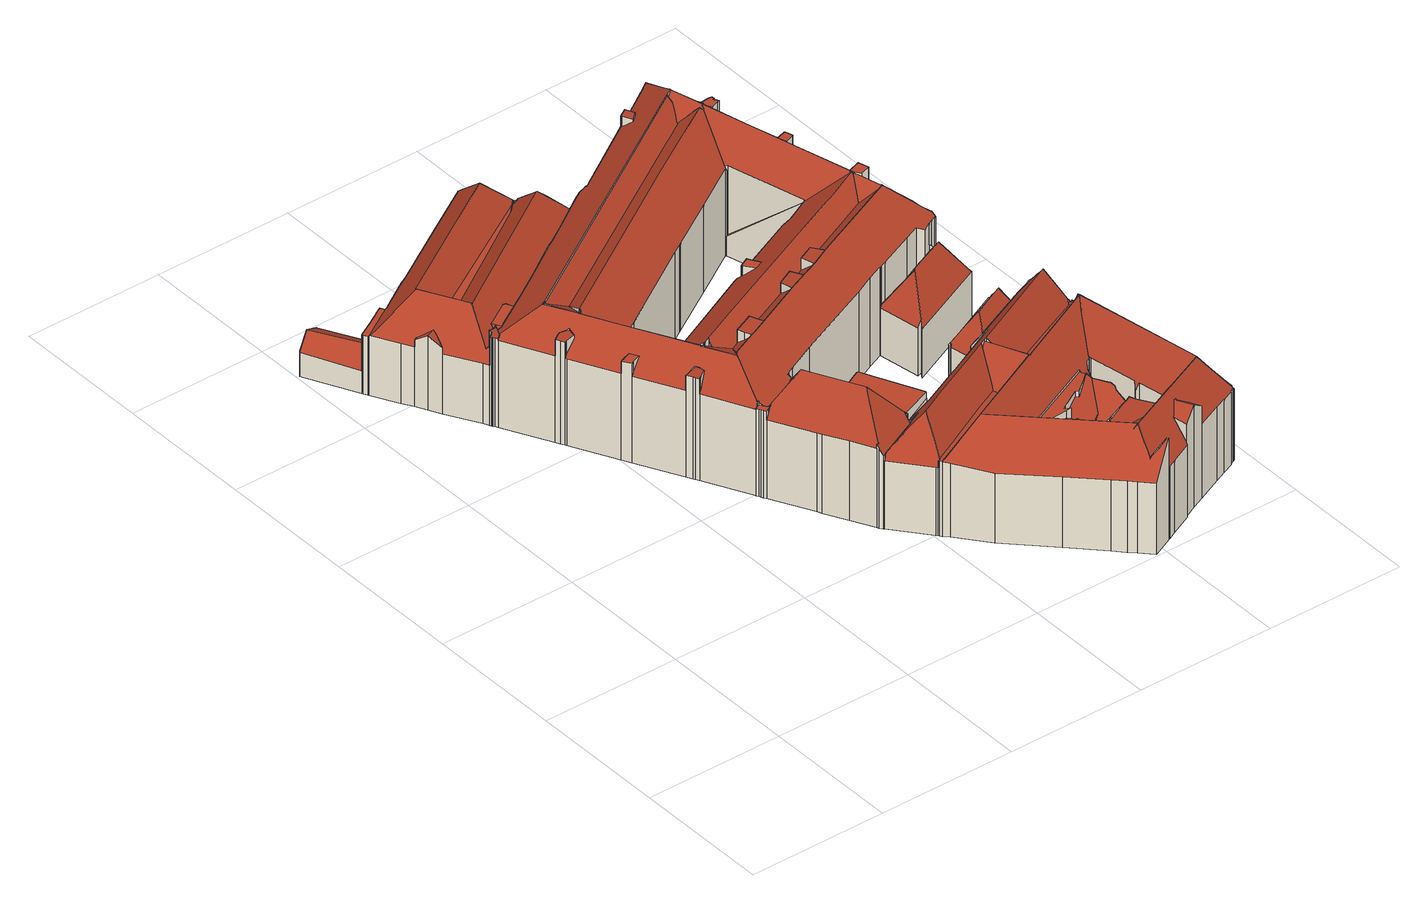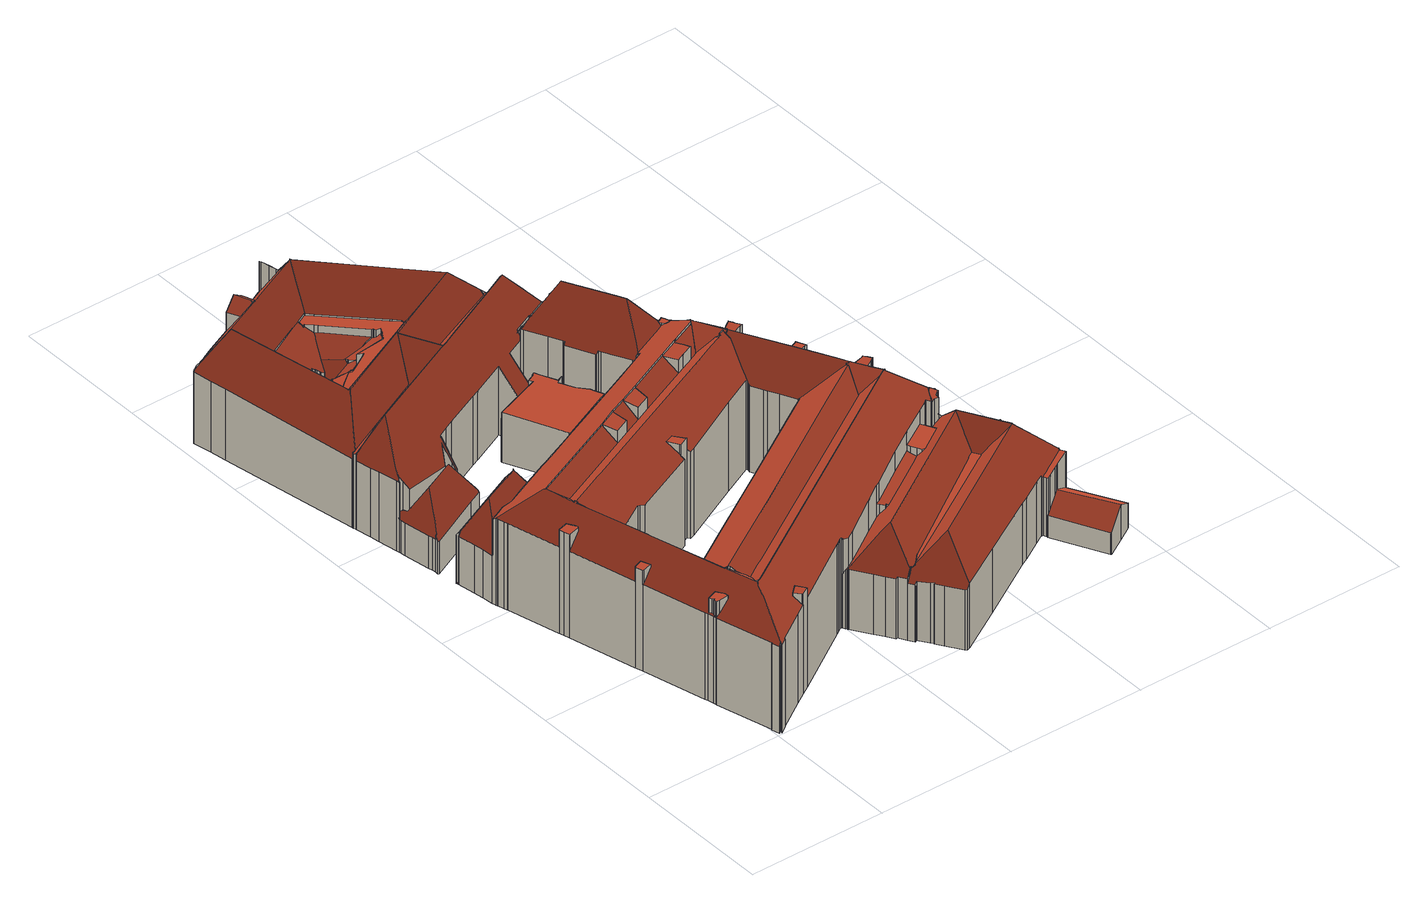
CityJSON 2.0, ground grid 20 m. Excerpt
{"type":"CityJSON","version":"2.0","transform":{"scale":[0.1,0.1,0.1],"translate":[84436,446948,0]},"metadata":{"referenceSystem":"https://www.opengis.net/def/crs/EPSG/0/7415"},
"CityObjects":{
"building1":{"type":"Building","attributes":{"dak_type":"slanted","data_area":3186.92,"data_coverage":0.902,"geconstateerd":false,"gid":15713030,"h_dak_50p":14.41,"h_dak_70p":15.69,"h_dak_max":18.46,"h_dak_min":0.591,"h_maaiveld":0.206,"kas_warenhuis":false,"lod11_replace":false,"ondergronds_type":"above ground","oorspronkelijkbouwjaar":1660,"pw_actueel":"yes","pw_bron":"ahn3","reconstructie_methode":"tudelft3d-geoflow","reconstruction_skipped":false,"rmse_lod12":3.21,"rmse_lod13":2.54,"rmse_lod22":0.162,"rn":1,"status":"Verbouwing pand","t_run":10635.04,"val3dity_codes_lod12":"[]","val3dity_codes_lod13":"[]","val3dity_codes_lod22":"[302]"},"children":["building1-1"]},
"building1-1":{"type":"BuildingPart","parents":["building1"],"geometry":[{"type":"MultiSurface","lod":"2.2","boundaries":[[[0,1,2,3,4,5,6,7,8,9,10,11,12,13,14,15,16,17,18,19,20,19,21,22,23,24,25,26,27,28,29,30,31,32,33,34,35,36,37,38,39,40,41,42,43,44,45,46,47,48,49,50,51,52,53,54,55,56,57,58,59,60,61,62,63,64,65,66,67,68,69,70,71,72,73,74,75,76,77,78,79,80,81,82,83,84,85,86,87,88,89,90,91,92,93,94,95,96,97,98,99,100,101,102,103,104,105,106,107,108,109,110,111,112,113,114,115,116,117,118,119,120,121,122,123,124,125,126,127,128,129,130,131,132,133,134,135,136,137,138,139,140,141,142,143,144,145,146,147,148,149,150,151,152,153,154,155,156,157,158,159,160,161,162,163,164,165,166,167,168,169,170,171,172,173,174,175,176,177,178,179,180,181,182,183,184,185,186,187,188,189,190,191,192,193,194,195,196,197,198,199,200,201,202,203,204,205,206,207,208,209,210,211,212],[213,214,215,216,217,218,219,220,221,222,223,224,225,226,227,228,229,214],[230,231,232,233,234,235,236,237,238,239,240,241,242,243,244,245,246,247,248,249,250],[251,252,253,254,255,256,257,258,259,260,261,262,263,264,265,266,267,268,269,270,271,272,273,274,275,276,277]],[[278,62,61,279]],[[280,70,69,281]],[[282,65,64,283]],[[284,71,70]],[[285,44,43,286]],[[287,45,44,285]],[[288,289,290,291]],[[292,47,46,293]],[[293,46,45,287]],[[294,295,296]],[[297,31,30,298]],[[299,300,191,190,301]],[[302,158,157,303]],[[304,121,120,305]],[[306,307,308,309]],[[310,311,312,313]],[[314,221,220,315]],[[316,99,98,317]],[[318,95,94,319]],[[320,321,322,323]],[[324,325,326,327]],[[328,329,330,331]],[[332,333,334]],[[335,261,260,336]],[[337,262,261,335]],[[338,339,340,341]],[[298,30,29,342]],[[343,344,345]],[[346,347,345,348]],[[349,171,350]],[[351,216,215,352]],[[353,219,218,354]],[[354,218,217,355]],[[355,217,216,351]],[[356,353,357,358]],[[359,360,361]],[[362,363,361]],[[364,107,106,365]],[[366,367,368,369]],[[370,144,143,339,338]],[[371,372,373,374]],[[375,376,377,378]],[[379,380,381,382]],[[383,73,72,384]],[[384,72,71,385]],[[286,43,42,386]],[[387,388,389,390]],[[385,71,284,391]],[[392,148,147,393]],[[394,203,202,395]],[[396,397,85,84,398]],[[399,400,233,232,401]],[[402,403,404,405]],[[350,171,170,406]],[[407,19,18,408]],[[409,179,178,410]],[[411,87,86,412]],[[413,166,165,414]],[[415,169,168,416]],[[417,418,419,420]],[[420,419,421,422]],[[423,424,425,426]],[[424,427,428]],[[429,430,431,432]],[[432,431,167,166,413]],[[422,421,433,434]],[[435,436,437,438]],[[439,213,214,440]],[[441,269,268,373]],[[442,443,444,445]],[[446,447,448]],[[449,118,117,450]],[[451,452,453]],[[454,102,101,455]],[[456,457,458,459]],[[460,461,457,456,462]],[[463,127,126,464]],[[465,466,467]],[[466,465,122,121,304]],[[464,126,125,468]],[[469,470,471]],[[472,473,471]],[[339,143,142,474]],[[474,142,141,475]],[[476,477,478,479]],[[480,481,482,483]],[[484,250,249,485]],[[459,458,486]],[[487,488,481,480]],[[489,11,10,490]],[[491,492,493]],[[341,340,494]],[[475,141,140,495]],[[496,206,205,497]],[[430,429,498]],[[499,74,500]],[[501,130,129,502]],[[503,504,347,346]],[[505,5,4,506]],[[507,508,509]],[[510,440,214,229,511]],[[512,513,514,515]],[[497,205,204,516]],[[516,204,203,394]],[[517,77,76,518]],[[519,520,521]],[[522,523,524]],[[525,251,277,526]],[[527,528,529,530]],[[531,194,193,532]],[[533,534,300,299]],[[479,478,535,536]],[[336,260,259,537]],[[538,36,35,539]],[[369,368,540,541,542]],[[542,541,543,544]],[[545,546,547,548]],[[549,550,551,552]],[[553,554,546,545]],[[555,556,557,558]],[[559,560,561]],[[562,563,564,565]],[[566,247,246,567]],[[568,237,236,569]],[[447,446,570]],[[571,572,573,574]],[[398,84,83,575]],[[393,147,146,576]],[[577,578,207,206,496]],[[579,580,581,582]],[[506,4,3,583]],[[584,209,208,585]],[[586,210,209,584]],[[587,173,172,588]],[[589,463,380,379]],[[590,128,127,463,589]],[[591,592,593,594]],[[595,596,597,598]],[[599,600,596,595]],[[532,193,192,470,469]],[[598,597,473,472]],[[601,174,173,587]],[[406,170,169,415,602]],[[415,603,602]],[[604,605,367,366]],[[594,593,197,196,606]],[[426,425,388,387]],[[607,79,78,608]],[[609,610,611]],[[612,613,611]],[[614,615,616]],[[511,229,228,617]],[[618,619,620]],[[621,91,90,622]],[[327,326,623,624]],[[625,626,627,628]],[[629,630,631]],[[632,633,634,635]],[[636,82,81,637]],[[638,639,640,641]],[[642,643,644,645]],[[646,647,648,649]],[[650,651,652,653]],[[654,655,656,657]],[[657,656,658,659]],[[660,661,662]],[[643,642,663]],[[664,254,253,665]],[[666,667,668,669]],[[669,668,662]],[[641,640,670,671]],[[672,673,674,675]],[[452,451,676,677]],[[677,676,613,612]],[[678,679,680,681]],[[682,97,96,683]],[[317,98,97,682]],[[683,96,95,318]],[[365,106,105,684]],[[684,105,104,685]],[[686,92,91,621]],[[315,220,219,353,356]],[[401,232,231,687]],[[688,6,5,505]],[[689,270,269,441]],[[690,7,6,688]],[[691,186,185,692]],[[693,48,47,292]],[[694,80,79,607]],[[695,696,697,698]],[[699,700,701]],[[702,703,704,705]],[[530,529,706,707]],[[708,100,99,316]],[[541,540,554,553]],[[709,710,513,512]],[[386,42,41,711]],[[711,41,40,712]],[[305,120,119,713]],[[714,63,62,278]],[[715,716,717,718]],[[718,717,67,66,719]],[[720,721,716,715]],[[283,64,63,714]],[[681,680,722]],[[526,277,276,723]],[[724,725,321,320]],[[726,28,27,727]],[[342,29,28,726]],[[728,37,36,538]],[[729,34,33,730]],[[731,154,153,732]],[[733,243,242,734]],[[735,736,737]],[[738,739,740,741]],[[742,160,159,743]],[[744,745,746]],[[743,159,158,302]],[[747,161,160,742]],[[748,749,651,650]],[[750,751,700,699]],[[653,652,752,753]],[[754,755,756,757]],[[647,646,758,759]],[[758,646,755,754]],[[760,678,761]],[[582,581,578,577]],[[762,763,570]],[[719,66,65,282,764]],[[764,282,765]],[[575,83,82,636]],[[753,752,766,767]],[[732,153,152,768]],[[769,145,144,370]],[[576,146,145,769]],[[770,163,162,771]],[[416,168,167,431]],[[772,773,774]],[[773,772,414]],[[775,776,777,778]],[[779,780,781,710,709]],[[782,184,183,783]],[[784,785,786,787]],[[783,183,182,785,784]],[[788,789,790,791]],[[792,793,794,795]],[[796,245,244,797]],[[665,253,252,798]],[[799,800,801]],[[347,802,803]],[[804,59,58,805]],[[806,807,805,808]],[[696,695,809]],[[810,811,812,813]],[[814,222,221,314]],[[815,816,263,262,337,817]],[[817,337,818,819]],[[820,265,264,821]],[[569,236,235,822]],[[502,129,128,590]],[[495,140,139,823]],[[824,588,172,171,349]],[[825,588,824]],[[826,827,440,510]],[[363,362,827,826]],[[828,829,830,831]],[[831,830,329,328]],[[410,178,177,832]],[[833,834,835]],[[836,837,835]],[[834,833,838,839]],[[839,838,840,841,842]],[[842,841,843]],[[427,424,423,844]],[[845,846,751,750]],[[847,848,461,460]],[[849,850,851]],[[412,86,85,397]],[[637,81,80,694]],[[852,853,854,855]],[[855,854,856]],[[857,858,856]],[[850,849,397,396]],[[859,860,721,720]],[[860,861,862]],[[863,135,134,864]],[[864,134,133,865]],[[866,867,868,869]],[[870,49,48,693]],[[871,68,67,717]],[[279,61,60,872]],[[873,874,311,310]],[[875,876,725,724]],[[877,239,238,878]],[[518,76,75,879,306]],[[879,307,306]],[[880,371,881]],[[882,883,884,885]],[[795,794,886]],[[887,180,179,409]],[[837,836,181,180,887]],[[832,177,176,853,852]],[[520,519,201,200,888]],[[889,890,333,332]],[[891,892,745,744]],[[768,893,894]],[[895,896,494]],[[897,88,87,411]],[[898,93,92,686,899]],[[899,686,325,324]],[[900,901,902]],[[645,644,187,186,691,903]],[[565,564,484]],[[687,231,230,904]],[[905,52,51,906]],[[903,691,901,900]],[[907,692,185,184,782]],[[908,909,692,907]],[[910,8,7,690]],[[911,912,913,914]],[[915,916,917,918]],[[919,920,921,922,923]],[[885,884,921,920]],[[374,373,268,267,924]],[[925,108,107,364]],[[313,312,926,927]],[[602,603,928,929]],[[635,634,930]],[[929,928,930]],[[931,932,933]],[[803,802,344,343]],[[319,94,93,898]],[[934,56,55,935]],[[936,937,935,938]],[[939,57,56,934,940]],[[808,805,58,57,939]],[[941,266,265,820]],[[938,935,55,54,942,943]],[[821,264,263,816]],[[944,945,523,522]],[[767,766,946,947]],[[948,257,256,949]],[[950,951,952,953]],[[954,164,163,770]],[[628,627,955,956]],[[492,491,443,442]],[[434,433,848,847]],[[957,958,959,960]],[[878,238,237,568]],[[918,917,961]],[[953,952,962]],[[963,964,965,966]],[[965,964,639,638]],[[671,670,967,968]],[[735,969,970]],[[971,972,973]],[[970,969,974,975]],[[734,242,241,976]],[[737,736,977,978]],[[865,133,132,979,980]],[[979,132,131,981]],[[980,979,982]],[[983,984,985]],[[986,987,988,989]],[[981,131,130,501]],[[990,991,992,993]],[[622,90,89,994]],[[348,345,801,995]],[[583,3,2,996,997]],[[997,996,998,999]],[[1000,1001,1002,1003]],[[483,482,1004,1005]],[[1006,1007,1008,1009]],[[1010,1011,1012,1006]],[[1012,1007,1006]],[[1009,1008,1013,1014,1015]],[[1016,1017,563,562]],[[1018,1019,1020]],[[673,672,1020]],[[1019,1018,1021]],[[331,330,1021]],[[829,189,188,1022]],[[1023,1024,861,860,859]],[[515,514,1024,1023]],[[455,101,100,708]],[[800,799,1025,1026]],[[1027,272,271,1028]],[[771,162,161,747]],[[1029,273,272,1027]],[[1030,1031,1032]],[[1032,1031,1033,1034]],[[1034,1033,982]],[[846,845,1035]],[[978,977,137,136,1036]],[[1036,136,135,863]],[[1037,138,137,977]],[[823,139,138,1037]],[[1038,1039,739,738]],[[1040,235,234,1041]],[[235,1040,822]],[[1042,1043,883,882]],[[741,740,436,435]],[[1044,1045,1046,1047]],[[1041,234,233,400]],[[822,1040,1048]],[[819,818,1049]],[[450,117,116,1050]],[[1050,116,115,1051]],[[713,119,118,449]],[[1052,124,123,1053]],[[798,252,251,525]],[[1054,255,254,664]],[[949,256,255,1054]],[[1055,258,257,948]],[[1056,1057,633,632]],[[360,359,1057,1056]],[[1058,1059,1060,1061]],[[1062,1063,488,487]],[[1064,12,11,489]],[[1065,15,14,1066]],[[407,19,20,1067]],[[1068,1069,1070,1071]],[[1072,21,19,407]],[[867,866,1073]],[[968,967,1074,1075,1076]],[[1074,967,1077]],[[352,215,214,440]],[[1078,1079,1080]],[[1081,110,109,1082]],[[1083,112,111,1084]],[[989,988,1085,1086,1087]],[[1088,1089,987,986]],[[382,381,1089,1088]],[[470,192,191,300]],[[1090,195,194,531]],[[1091,1092,1093,1094,1095]],[[1096,1097,1098]],[[1022,188,187,644]],[[606,196,195,1090]],[[1099,1100,592,591]],[[1101,1102,1100,1099]],[[490,10,9,1103]],[[975,974,1104,1105]],[[1106,1107,972,971]],[[1105,1104,1108,1109]],[[1109,1108,1107,1106]],[[408,18,17,1110]],[[1071,1070,1111,1112]],[[1113,1114,1115]],[[1116,151,150,1117,1118]],[[781,780,1119]],[[1120,1121,630,629]],[[309,308,780,779]],[[1122,1123,508,507]],[[500,74,73,383]],[[1124,1125,1126]],[[1126,1125,1127]],[[1125,1124,1119]],[[390,389,1128,1129]],[[438,437,1123,1122]],[[1084,111,110,1081]],[[1051,115,114,1130]],[[1130,114,113,1131]],[[927,926,1131,1132]],[[468,125,124,1052]],[[964,963,1133]],[[705,704,1134,1135]],[[1135,1134,1136,1137]],[[1138,1139,1140,1141]],[[1142,1143,1139,1138]],[[1144,1145,560,559]],[[1137,1136,1146]],[[659,658,1146]],[[537,259,258,1055]],[[1147,1148,1149]],[[1150,1151,1149]],[[1148,1147,1152,1153]],[[552,551,1145,1144]],[[1153,1152,550,549]],[[1154,749,748]],[[723,276,275,1155]],[[1156,1,0,1157]],[[1141,1140,295,294]],[[1151,1150,1143,1142]],[[1076,1075,1158]],[[1159,1160,1161,1162,1163]],[[1164,1165,1160,1159]],[[1047,1046,1166,1167]],[[1168,1169,909,908]],[[1170,1171,1169,1168]],[[797,244,243,733]],[[485,249,248,1172]],[[1082,109,108,925]],[[869,868,776,775]],[[698,697,1173,1174,1175]],[[703,702,1176]],[[548,547,1177]],[[712,40,39,1178]],[[1157,0,212,1179]],[[1028,271,270,689,1180]],[[1180,689,376,375]],[[303,157,156,1181,1182]],[[1183,1184,1185,1186]],[[1181,156,155,1187]],[[1182,1181,1188,1189]],[[1190,1178,39,38,1191,1192]],[[323,322,1178,1190]],[[585,208,207,578]],[[996,2,1,1156]],[[1179,212,211,1193]],[[1193,211,210,586]],[[1103,9,8,910]],[[853,176,175,1194]],[[1195,1196,1197,1198]],[[1199,1200,1201,958,957]],[[462,456,1200,1199]],[[1202,227,226,1203]],[[617,228,227,1202]],[[1204,1205,224,223,1206]],[[1207,1208,1205,1204]],[[1206,223,222,814]],[[624,623,1208,1207]],[[1066,14,13,1209]],[[1209,13,12,1064]],[[1194,175,174,601]],[[1112,1111,610,609]],[[1210,22,21,1072,1211]],[[787,786,789,788]],[[1212,1213,1214]],[[791,790,1214]],[[1215,1216,580,579]],[[999,998,1217,1218]],[[1218,1217,1216,1215]],[[888,200,199,945,944]],[[1155,275,274,1219]],[[1211,1072,1069,1068]],[[727,27,26,1220]],[[1221,32,31,297]],[[730,33,32,1221,1222]],[[539,35,34,729]],[[993,992,615,614]],[[924,267,266,941]],[[1222,1221,1223,1224]],[[1224,1223,605,604]],[[544,543,1225,1226]],[[1191,38,37,728]],[[1227,1228,1229,1230]],[[1231,198,197,593]],[[1232,1233,1092,1091]],[[1095,1094,1234,1235]],[[893,768,152,151,1116]],[[1236,1085,988]],[[904,230,250,484]],[[1237,103,102,454]],[[1238,685,104,103,1237]],[[945,199,198,1231]],[[1094,1093,1239,1240]],[[1240,1239,1241]],[[976,241,240,983]],[[984,983,240,239,877]],[[528,1242,556,555]],[[414,165,164,954]],[[1189,1188,1184,1183]],[[1243,1244,1245,1246]],[[675,674,534,533]],[[1247,1248,1249]],[[600,599,1250]],[[536,535,1251,1252]],[[1249,1248,1252,1253]],[[1253,1252,1251,1233,1232]],[[1254,1255,418,417]],[[1256,1257,1255,1254]],[[1258,1259,1260,1257,1256]],[[1261,1262,1259,1258]],[[932,931,1260,1259]],[[1246,1245,1262,1261]],[[1263,1264,1244,1243]],[[1121,1120,1265]],[[923,922,916,915]],[[1162,1161,1266,1267]],[[1268,1269,1165,1164]],[[1167,1166,1269,1268]],[[1045,1044,1270]],[[1235,1234,1102,1101]],[[619,618,1271]],[[400,399,1271]],[[1272,225,224,1205]],[[1273,1274,1170]],[[1274,1273,1213,1212]],[[995,801,1275,1276]],[[567,246,245,796,1277]],[[1114,1113,1278]],[[1087,1086,1279,1280]],[[1118,1117,1281]],[[1282,1283,874,873]],[[1280,1279,1283,1282]],[[1284,1285,572,571]],[[1276,1275,912,911]],[[574,573,1275]],[[445,444,486]],[[1201,1200,1286]],[[1059,1058,1286]],[[960,959,1287,1288]],[[1289,25,24,1290]],[[1290,24,23,1291]],[[1292,1293,1294,1295]],[[1296,1297,1298,1299]],[[1299,1298,1293,1292]],[[1300,1301,1297,1296]],[[858,857,1302]],[[1303,1304,1302]],[[1304,1303,1305]],[[841,840,1305]],[[1198,1197,1306,1307]],[[1307,1306,289,288]],[[291,290,807,806]],[[1308,1309,504]],[[1175,1174,504,503]],[[1026,1025,1285,1284]],[[1310,1311,1309,1308]],[[1174,1173,1311,1310]],[[1312,1313,1314,1315]],[[1315,1314,1316,1317]],[[1317,1316,1318,1319]],[[1295,1294,403,402]],[[1320,50,49,870]],[[906,51,50,1320]],[[378,377,372,371,880]],[[1011,1010,1321]],[[1322,1321,1001,1000]],[[1323,950,1321,1322]],[[1005,1004,951,950,1323]],[[1003,1002,793,792]],[[1288,1287,1228,1227]],[[707,1324,477,476]],[[811,810,1325]],[[1326,1327,1328]],[[1327,1326,1043,1042]],[[879,75,74,499]],[[1015,1014,1329,1330]],[[1014,1013,991,990]],[[1331,1332,1017,1016]],[[1330,1329,1332,1331]],[[281,69,68,871]],[[391,284,1333,1334]],[[1334,1333,70,280]],[[558,557,1097,1096]],[[943,942,1335,1336]],[[1337,1338,1063,1062]],[[1061,1060,1338,1337]],[[757,756,679,678,760]],[[763,762,1339,913]],[[914,913,1339,667,666]],[[707,706,1340,1341]],[[1341,1340,1324,707]],[[813,812,1324,1340]],[[1220,26,25,1289]],[[1187,155,154,731]],[[1342,1343,1344]],[[1345,1346,1343,1342]],[[1163,1162,1346,1345]],[[1267,1266,1347]],[[1347,1266,920,919]],[[1348,994,89,88,897]],[[956,955,994,1348]],[[1203,226,225,1272,1349]],[[1349,1272,626,625]],[[1039,1038,1350]],[[1264,1263,1350]],[[395,202,201,519]],[[1351,1352,1353]],[[1129,1128,1353]],[[1230,1229,1354]],[[1355,1351,1354]],[[1277,796,1352,1351,1355]],[[1172,248,247,566]],[[1356,1357,1358]],[[1319,1318,1359,1360]],[[1360,1359,1301,1300]],[[405,404,1313,1312]],[[1361,1362,685,1238]],[[1363,1364,816,815]],[[1364,1363,1365]],[[1366,53,52,905]],[[942,54,53,1366]],[[1219,274,273,1029]],[[608,78,77,517]],[[1117,150,149,1367]],[[1367,149,148,1368]],[[1368,148,392]],[[785,182,181,836]],[[1226,1225,1242,528,527]],[[1192,1191,876,875]],[[1053,123,122,465]],[[1291,23,22,1210]],[[1369,1370,1362,1361]],[[358,357,1370,1369]],[[301,190,189,829,828]],[[1110,17,16,1371]],[[1371,16,15,1065]],[[1336,1335,1372,1373]],[[1374,1375,937,936]],[[1373,1372,1375,1374]],[[1132,1131,113,112,1083]],[[778,777,1376]],[[1186,1185,890,889]],[[872,60,59,804]],[[940,934,1196,1195]],[[573,572,1377,448,447,570,763,913,912,1275]],[[1378,1379,1380,1381,1382,1383,1384,1385,1386,1071,1112,609,611,613,676,451,453,1387,1388,1389]],[[1390,1391,1392,1393,1394,1395,452,677,1396,1357]],[[602,929,930,634,633,1057,359,361,363,826,1397,1398,1399,1400,825,824,349,350,406]],[[424,428,509,508,1123,437,436,740,739,1039,1350,1263,1243,1246,1261,1258,1256,1254,417,420,422,434,847,460,462,1199,957,960,1288,1227,1230,1354,1351,1353,1128,389,388,425]],[[431,430,498,1401,1402,1403,1404,1405,635,930,928,603,415,416]],[[1171,1170,1274,1212,1214,790,789,786,785,836,835,834,839,842,843,1406,1407,1408,661,660,662,1409,1410,1411,1154,748,650,653,753,767,947,1412,1413,1414,1415,1416,1133,963,966,1417,1418,1419,595,598,472,471,470,300,534,674,673,1020,1019,1021,330,329,830,829,1022,644,643,663,902,901,691,692,909,1169]],[[1420,1421,1422,1423,857,856,854,853,1194,601,587,588,825,1400,1399,1398]],[[831,328,331,1021,1018,1020,672,675,533,299,301,828]],[[1424,1425,1426,521,520,888]],[[858,1302,1304,1305,840,838,833,835,837,887,409,410,832,852,855,856]],[[617,1202,1203,1349,625,628,956,1348,897,411,412,397,849,851,1427,1421,1420,1398,1397,826,510,511]],[[903,900,902,663,642,645]],[[1260,931,933,493,492,442,445,486,458,457,461,848,433,421,419,418,1255,1257]],[[803,343,345,347]],[[808,939,940,1195,1198,1307,288,291,806]],[[1428,1429,1430,1431,1432,765,282,283,714,278,279,872,804,805,807,290,289,1306,1197,1196,934,935,937,1375,1372,1335,942,1366,905,906,1320,870,693,292,293,287,285,1433,1434,1158,1435,561,560,1145,551,550,1436,1437,1438,1035,845,750,699,701,1439,1440,696,809],[1359,1318,1316,1314,1313,404,403,1294,1293,1298,1297,1301]],[[862,1441,1442,1334,280,281,871,717,716,721,860]],[[1025,799,801,345,344]],[[1443,1444,1445,1446,751,846,881,371,374,924,941,820,821,816,1364,1365,1049,818,337,335,336,537,1055,948,1447,1448,1449,759,758,754,757,760,761]],[[822,1048,895,971,973,1450,985,984,877,878,568,569]],[[1451,1452,1453,1454,1455,1456,1457,467,466,304,305,713,449,450,1458,1459]],[[1414,1413,1412,947,946,649,648,647,759,1449,1448,1447,948,949,1054,664,665,798,525,1460,1461,1462,1463,658,656,655,654]],[[1073,1464,1465,1466,1467,1468,1469,631,868,867]],[[455,708,316,317,682,683,318,319,898,899,324,327,624,1207,1204,1206,814,314,315,356,358,1369,1361,1238,1237,454]],[[382,1088,1470,1471,1472,1473,1474,1475,1032,1034,982,979,981,501,502,590,589,379]],[[1378,1389,1388,1387,453,452,1395,1394,1393,1392]],[[495,823,1037,977,736,735,970,975,1105,1109,1106,971,895,494,340,339,474,475]],[[1108,1104,974,969,735,1476,1477,1478,1479,1480,1265,1120,1481,1482,1107]],[[1325,1483,1098,1097,557,1484,1177,547,546,554,540,368,367,605,1223,1221,297,298,342,726,1485,1486,1384,1383,1382,1487,1488,1241,1239,1093,1092,1233,1251,535,478,477,1324,812,811]],[[631,1469,1468,1489,1490,1491,1492,774,773,1493,1079,1494,629]],[[630,1121,1265,1480,1495,1376,777,776,868,869,868,631]],[[1119,1124,1126,1127,1442,1441,862,861,1024,514,513,710,781]],[[1119,780,308,307,879,499,500,383,1125]],[[438,1122,507,509,428,427,844,1496,1080,1079,1497,1498,744,746,741,435]],[[1499,1500,1451,1459,1458,450,1050,1051,1130,1131,926,312,311,874,1283,1279]],[[1501,506,583,997,999,1218,1215,579,582,577,496,497,516,1502,1503,1504,1505,1506,1507,1508]],[[1311,1509,1510,1511,1512,1513,700,751,1446,1445,1444,1443,761,678,681,722,446,448,1377,572,1285,1025,344,802,1309]],[[702,705,1135,1514,1515,1516,1142,1138,1141,294,296,1517,1518,1519,1520,1176]],[[697,1521,1512,1511,1510,1509,1311,1173]],[[697,696,1440,1439,701,700,1513,1512,1521]],[[1152,1147,1522,375,378,880,881,846,1035,1438,1437,1436,550]],[[703,1523,670,640,639,964,1133,1416,1415,1414,654,657,659,1146,1136,1134,704]],[[1520,1519,1518,1524,1525,1077,967,670,1523,703,1176]],[[1077,1525,1524,1518,1517,296,295,1140,1139,1143,1150,1149,1148,1153,549,552,1144,559,561,1435,1158,1075,1074]],[[1216,1526,586,584,585,578,581,580]],[[1216,1217,998,996,1156,1157,1179,1193,586,1526]],[[1424,888,944,522,524,1425]],[[1192,875,724,320,323,1190]],[[1085,1236,1455,1454,1453,1452,1451,1500,1499,1279,1086]],[[1455,1236,988,987,1089,381,380,463,464,468,1052,1053,465,467,1457,1456]],[[1527,498,429,432,413,414,772,774,1492,1491,1490,1489,1468,1467,1466,1465,1464,1528,1529]],[[1402,1401,498,1527,1529,1528,1464,1073,866,1530,1531,1532]],[[1533,1534,1344,1343,1346,1162,1267,1347,919,923,915,918,961,1535,443,491,493,1536]],[[1327,1042,882,885,920,1266,1161,1160,1165,1269,1166,1046,1045,1270,616,615,992,991,1537,1328]],[[400,1271,618,620,1038,738,741,746,745,892,1538,1539,1540,1541,895,1048,1040,1041]],[[1213,1273,1170,1168,908,907,782,783,784,787,788,791,1214]],[[1167,1268,1164,1159,1163,1345,1342,1344,1542,1543,1544,1545,1245,1244,1264,1350,1038,620,619,1546,1547,1270,1044,1047]],[[1118,1281,1113,1115,1116]],[[894,893,1116,1115,1114,1278]],[[1367,1368,392,393,576,769,370,338,341,494,896,895,1541,1540,1539,1538,892,334,333,890,1185,1184,1188,1181,1187,731,732,768,894,1278,1113,1281,1117]],[[1174,1310,1308,504]],[[1012,1011,1321,950,953,962,1548,1328,1537,991,1013,1008,1007]],[[332,334,892,891,744,1498,1497,1079,1493,773,414,954,770,771,747,742,743,302,303,1182,1189,1183,1186,889]],[[1078,1080,1496,844,423,426,387,390,1129,1353,1352,796,797,733,734,976,983,985,1450,973,972,1107,1482,1481,1120,629,1494,1079]],[[1423,1422,1421,1427,851,1549,1303,1302,857]],[[1026,1284,571,574,1275,801,800]],[[1309,802,347,504]],[[1360,1300,1296,1299,1292,1295,402,405,1312,1315,1317,1319]],[[372,377,376,689,441,373]],[[1001,1321,1010,1006,1009,1015,1330,1331,1016,562,565,484,485,1172,566,567,1277,1550,1551,886,794,793,1002]],[[394,395,519,521,1426,1425,524,523,945,1231,593,592,1100,1102,1234,1094,1240,1241,1488,1487,1552,1356,1358,1553]],[[1356,1552,1487,1382,1381,1380,1379,1378,1392,1391,1390,1357]],[[1535,961,917,916,922,921,884,883,1043,1326,1328,1548,962,952,951,1004,482,481,488,1063,1338,1060,1059,1286,1200,456,459,486,444,443]],[[1017,1332,1329,1014,990,993,614,616,1270,1547,1546,619,1271,399,401,687,904,484,564,563]],[[480,483,1005,1323,1322,1000,1003,792,795,886,1551,1550,1277,1355,1354,1229,1228,1287,959,958,1201,1286,1058,1061,1337,1062,487]],[[391,1334,1442,1127,1125,383,384,385]],[[1333,284,70]],[[558,1096,1098,1483,1554,1555,529,528,555]],[[1484,557,556,1242,1225,543,541,553,545,548,1177]],[[667,1339,762,570,446,722,680,679,756,755,646,649,946,766,752,652,651,749,1154,1411,1410,1409,662,668]],[[813,1340,706,529,1555,1554,1483,1325,810]],[[1081,1082,925,364,365,684,685,1362,1370,357,353,354,355,351,352,440,439,440,827,362,361,360,1056,632,635,1405,1404,1403,1402,1532,1531,1530,866,869,775,1474,1473,1472,1471,1470,1088,986,989,1087,1280,1282,873,310,313,927,1132,1083,1084]],[[994,955,627,626,1272,1205,1208,623,326,325,686,621,622]],[[1358,1357,1396,1556,489,490,1103,910,690,688,505,506,1501,1508,1507,1506,1505,1504,1503,1502,516,394,1553]],[[1155,1219,1029,1027,1028,1180,375,1522,1147,1149,1151,1142,1516,1515,1514,1135,1137,1146,658,1463,1462,1461,1460,525,526,723]],[[1373,1374,936,938,943,1336]],[[1365,1363,815,817,819,1049]],[[608,517,518,306,309,779,709,512,515,1023,859,720,715,718,719,764,765,1432,1431,1430,1429,1428,809,695,698,1175,503,346,348,995,1276,911,914,666,669,662,661,1408,1407,1406,843,841,1305,1303,1549,851,850,396,398,575,636,637,694,607]],[[1247,1249,1253,1232,1091,1095,1235,1101,1099,591,594,606,1090,531,532,469,471,473,597,596,600,1250]],[[1226,527,530,707,1341,707,476,479,536,1252,1248,1247,1250,599,595,1419,1418,1417,966,965,638,641,671,968,1076,1158,1434,1433,285,286,386,711,712,1178,322,321,725,876,1191,728,538,539,729,730,1222,1224,604,366,369,542,544]],[[1291,1210,1211,1068,1071,1386,1385,1384,1486,1485,726,727,1220,1289,1290]],[[1110,1371,1065,1066,1209,1064,489,1556,1396,677,612,611,610,1111,1070,1069,1072,407,1067,407,408]],[[1534,1533,1536,493,933,932,1259,1262,1245,1545,1544,1543,1542,1344]],[[775,778,1376,1557,1558,1559,1030,1032,1475,1474]],[[1031,1030,1559,1558,1557,1376,1495,1480,1479,1478,1477,1476,735,737,978,1036,863,864,865,980,982,1033]]],"semantics":{"surfaces":[{"type":"GroundSurface"},{"type":"WallSurface","on_footprint_edge":true},{"type":"WallSurface","on_footprint_edge":false},{"type":"RoofSurface"}],"values":[0,1,1,1,1,1,1,2,1,1,2,1,1,1,1,2,2,1,1,1,2,2,2,2,1,1,2,1,2,2,1,1,1,1,1,2,2,2,1,2,1,2,2,2,1,1,1,2,1,1,1,1,1,2,1,1,1,1,1,1,2,2,2,2,2,1,2,2,1,1,2,2,1,2,1,2,2,1,2,1,1,2,2,1,1,2,2,1,2,2,1,2,2,1,1,2,1,1,2,1,2,1,2,1,1,1,2,2,1,2,1,2,2,1,1,2,2,2,2,2,2,2,2,1,1,2,2,1,1,1,2,1,1,1,1,2,1,2,2,2,1,2,1,1,2,2,1,2,1,2,2,2,1,2,1,2,2,2,2,1,2,2,2,2,2,2,2,2,1,2,2,2,2,2,2,2,1,1,1,1,1,1,1,1,1,1,1,1,1,1,2,2,2,2,1,2,2,1,1,1,1,2,1,2,1,2,1,2,1,1,1,1,1,1,2,2,1,2,1,1,2,2,2,2,2,2,2,2,2,1,2,1,2,1,1,1,1,1,2,2,2,2,1,2,1,2,2,1,1,2,2,1,2,2,2,1,1,2,1,1,1,1,1,2,2,2,2,2,1,2,2,2,2,2,2,2,2,2,1,1,2,2,2,2,2,2,1,1,2,1,1,1,2,2,1,1,2,2,2,2,1,1,1,1,2,2,2,2,1,1,2,2,1,2,1,1,2,1,2,1,2,2,2,2,1,1,2,2,2,2,2,2,1,1,2,1,1,1,1,1,2,2,1,2,1,2,2,2,2,1,2,2,2,2,2,2,2,2,1,2,1,1,2,2,2,1,2,1,2,1,2,2,2,2,2,2,2,2,2,2,2,2,1,2,2,1,2,1,1,1,2,2,2,2,1,1,1,1,2,1,1,2,2,2,1,2,2,1,1,1,1,1,1,1,1,2,2,2,2,1,1,1,2,1,2,2,2,1,2,1,1,2,2,2,1,1,2,2,1,1,2,2,1,2,2,2,2,1,2,2,1,2,2,2,2,1,2,2,2,2,2,1,1,1,2,1,2,2,2,2,2,2,2,2,1,2,2,2,2,2,2,1,1,2,2,2,2,2,2,2,2,1,1,1,2,2,2,2,1,1,1,2,1,2,1,2,1,2,1,1,1,1,1,1,2,2,2,1,1,1,2,1,2,1,1,1,2,1,2,2,2,2,2,2,1,1,2,1,1,1,1,2,1,2,2,2,1,2,1,2,2,1,2,1,1,1,1,2,2,1,1,2,1,2,2,2,2,2,2,2,2,2,2,2,2,2,2,2,2,2,2,2,2,2,2,2,2,1,2,2,2,1,2,2,2,2,2,2,2,2,2,2,2,2,1,1,2,2,2,2,2,2,2,2,2,2,2,2,2,2,2,2,2,2,2,2,1,1,2,2,2,2,2,2,2,2,2,2,2,1,2,2,2,2,1,2,2,2,2,2,2,2,2,2,2,2,2,1,1,2,2,2,2,2,1,2,1,2,2,2,1,2,2,2,2,2,1,2,2,2,2,2,2,2,1,1,1,1,1,1,1,1,2,2,1,1,2,2,1,1,1,2,2,2,1,2,2,1,2,3,3,3,3,3,3,3,3,3,3,3,3,3,3,3,3,3,3,3,3,3,3,3,3,3,3,3,3,3,3,3,3,3,3,3,3,3,3,3,3,3,3,3,3,3,3,3,3,3,3,3,3,3,3,3,3,3,3,3,3,3,3,3,3,3,3,3,3,3,3,3,3,3,3,3,3,3,3,3,3,3,3,3,3,3,3,3,3,3,3,3,3,3,3,3,3]}}]}
},
"vertices":[
[56,962,2],[94,888,2],[93,887,2],[94,885,2],[96,881,2],[97,881,2],[98,880,2],[111,888,2],[141,906,2],[153,912,2],[242,965,2],[308,1004,2],[312,1006,2],[315,1003,2],[329,981,2],[336,971,2],[335,970,2],[338,966,2],[348,952,2],[351,953,2],[351,954,2],[356,945,2],[363,934,2],[365,934,2],[373,922,2],[381,910,2],[398,883,2],[399,882,2],[398,882,2],[398,881,2],[399,880,2],[400,880,2],[402,876,2],[403,876,2],[403,875,2],[406,876,2],[410,879,2],[415,882,2],[511,944,2],[523,951,2],[540,962,2],[582,989,2],[582,990,2],[592,997,2],[591,993,2],[594,995,2],[595,996,2],[598,984,2],[597,984,2],[618,903,2],[618,902,2],[619,897,2],[621,890,2],[622,886,2],[645,794,2],[648,783,2],[672,686,2],[674,678,2],[676,671,2],[695,595,2],[696,595,2],[697,590,2],[699,582,2],[699,581,2],[699,580,2],[700,579,2],[700,578,2],[701,573,2],[703,558,2],[705,543,2],[709,518,2],[710,514,2],[590,460,2],[595,468,2],[589,466,2],[579,527,2],[578,527,2],[555,517,2],[527,504,2],[411,454,2],[369,434,2],[359,429,2],[357,428,2],[356,428,2],[357,427,2],[359,423,2],[361,418,2],[380,382,2],[382,379,2],[385,380,2],[387,381,2],[389,382,2],[397,385,2],[397,386,2],[395,391,2],[390,402,2],[393,403,2],[394,403,2],[396,405,2],[397,404,2],[473,440,2],[474,440,2],[475,439,2],[513,357,2],[513,356,2],[513,355,2],[471,335,2],[482,311,2],[533,335,2],[545,340,2],[597,364,2],[612,371,2],[625,378,2],[620,404,2],[619,409,2],[614,435,2],[616,436,2],[616,438,2],[615,440,2],[635,449,2],[714,486,2],[715,485,2],[715,481,2],[716,475,2],[717,470,2],[723,431,2],[724,424,2],[724,423,2],[725,418,2],[730,389,2],[732,376,2],[736,353,2],[735,351,2],[735,352,2],[736,352,2],[737,350,2],[737,348,2],[736,347,2],[737,347,2],[771,144,2],[775,121,2],[780,94,2],[778,93,2],[776,94,2],[776,93,2],[776,92,2],[771,90,2],[771,89,2],[755,82,2],[737,74,2],[701,58,2],[683,50,2],[664,41,2],[663,39,2],[632,24,2],[619,18,2],[617,17,2],[587,3,2],[571,20,2],[562,29,2],[549,43,2],[507,85,2],[449,144,2],[415,186,2],[408,193,2],[408,194,2],[406,196,2],[405,198,2],[403,200,2],[363,249,2],[362,250,2],[359,254,2],[357,257,2],[341,289,2],[324,321,2],[321,328,2],[290,386,2],[288,390,2],[287,393,2],[286,395,2],[284,398,2],[284,399,2],[250,465,2],[247,470,2],[246,473,2],[241,481,2],[209,544,2],[202,557,2],[169,621,2],[168,623,2],[165,628,2],[162,634,2],[127,701,2],[125,705,2],[124,707,2],[124,708,2],[123,709,2],[122,711,2],[118,719,2],[92,765,2],[83,782,2],[75,797,2],[66,813,2],[46,849,2],[46,850,2],[45,851,2],[42,856,2],[42,858,2],[5,932,2],[6,933,2],[27,946,2],[55,963,2],[55,961,2],[429,286,2],[429,287,2],[455,299,2],[444,322,2],[437,319,2],[437,318,2],[435,317,2],[431,315,2],[430,316,2],[427,323,2],[417,345,2],[409,342,2],[404,340,2],[402,339,2],[403,337,2],[412,319,2],[427,290,2],[675,172,2],[680,172,2],[681,160,2],[686,126,2],[701,133,2],[702,134,2],[695,172,2],[690,172,2],[694,179,2],[682,248,2],[681,251,2],[680,250,2],[675,248,2],[671,242,2],[672,238,2],[665,225,2],[675,205,2],[676,204,2],[677,197,2],[675,191,2],[674,172,2],[263,617,2],[274,594,2],[282,580,2],[284,576,2],[292,559,2],[291,555,2],[291,553,2],[293,553,2],[337,574,2],[425,617,2],[432,620,2],[435,616,2],[449,623,2],[447,627,2],[542,670,2],[550,670,2],[554,670,2],[591,690,2],[589,692,2],[560,800,2],[559,802,2],[493,761,2],[423,718,2],[418,715,2],[405,707,2],[278,628,2],[262,618,2],[699,582,132],[697,590,132],[709,518,74],[705,543,74],[700,579,132],[699,580,132],[710,514,3],[591,993,136],[592,997,134],[594,995,133],[656,674,157],[656,674,153],[661,666,149],[661,666,157],[598,984,132],[595,996,132],[570,879,168],[570,879,166],[565,882,163],[400,880,90],[399,880,90],[162,634,157],[162,634,132],[165,628,157],[571,20,109],[587,3,109],[715,485,51],[714,486,50],[579,527,134],[579,527,74],[580,527,76],[580,527,134],[628,383,100],[628,383,57],[625,399,56],[625,399,78],[430,316,74],[431,315,74],[397,404,74],[396,405,74],[390,402,74],[395,391,74],[530,940,151],[530,940,146],[524,950,137],[524,950,152],[398,384,74],[398,384,48],[398,383,48],[398,383,74],[171,624,156],[171,624,136],[186,628,152],[186,628,156],[593,27,139],[593,27,138],[594,37,151],[432,620,132],[425,617,132],[435,616,136],[776,94,116],[776,94,114],[770,97,122],[770,97,123],[398,881,91],[436,541,170],[436,541,153],[437,519,173],[465,531,175],[465,531,173],[437,519,175],[359,254,122],[359,254,121],[444,322,68],[455,299,105],[435,317,69],[437,318,69],[437,319,68],[435,317,74],[434,318,67],[434,318,74],[427,278,111],[427,278,115],[427,279,113],[425,284,106],[425,284,122],[482,311,105],[471,335,67],[380,868,132],[380,868,89],[328,833,88],[328,833,133],[776,93,114],[592,691,133],[592,691,132],[591,690,132],[591,690,133],[561,806,134],[561,806,28],[564,803,31],[564,803,135],[724,421,109],[724,421,53],[723,419,55],[723,419,111],[595,468,83],[590,460,75],[710,514,74],[582,990,134],[525,179,111],[525,179,109],[534,183,109],[534,183,111],[710,514,75],[755,82,111],[771,89,111],[46,849,92],[66,813,92],[359,423,129],[359,423,121],[357,427,134],[686,126,112],[686,126,109],[681,160,102],[617,889,156],[617,889,136],[620,890,134],[620,890,156],[362,250,113],[351,953,87],[348,952,91],[286,395,133],[287,393,133],[380,382,121],[361,418,121],[406,196,114],[408,194,114],[363,249,104],[403,200,104],[554,165,109],[554,165,98],[548,166,101],[548,166,109],[550,169,101],[550,169,109],[519,176,111],[519,176,109],[523,178,109],[523,178,111],[519,176,107],[519,174,109],[408,199,114],[408,199,111],[405,198,104],[405,198,114],[552,174,102],[552,174,109],[595,96,111],[595,96,109],[530,161,109],[530,161,111],[429,286,105],[429,287,105],[589,692,130],[597,163,83],[597,163,77],[597,164,78],[597,164,83],[320,490,154],[320,490,153],[321,490,153],[615,440,52],[616,438,55],[337,936,101],[337,936,105],[325,924,105],[475,439,76],[474,440,76],[594,187,98],[594,187,92],[594,182,90],[594,182,94],[559,184,109],[559,184,103],[594,187,108],[724,423,51],[724,424,51],[715,481,51],[715,481,57],[712,479,57],[723,431,51],[127,701,135],[127,701,133],[129,703,135],[130,703,137],[130,703,135],[778,93,111],[780,94,109],[149,720,135],[149,720,86],[147,718,86],[147,718,135],[624,182,82],[624,182,72],[629,179,65],[629,179,79],[674,172,95],[675,191,100],[595,174,87],[623,182,82],[623,182,72],[308,1004,99],[242,965,97],[597,159,80],[597,159,81],[597,158,81],[751,107,148],[775,121,108],[42,856,90],[45,851,90],[409,200,114],[589,466,73],[589,466,75],[732,376,105],[730,389,106],[489,541,175],[489,541,173],[97,881,90],[96,881,90],[520,171,111],[520,171,109],[519,173,109],[429,287,123],[427,290,122],[642,554,134],[642,554,75],[664,564,76],[664,564,133],[46,850,90],[555,517,135],[578,527,135],[75,797,92],[75,797,102],[81,801,101],[94,772,104],[94,772,98],[97,784,109],[263,617,131],[262,618,132],[205,754,135],[205,754,115],[167,731,116],[167,731,135],[124,707,135],[125,705,135],[165,636,157],[165,636,136],[141,720,93],[141,720,131],[337,574,135],[410,879,137],[406,876,137],[302,816,87],[302,816,107],[302,816,134],[296,813,107],[296,813,134],[292,822,104],[292,822,99],[290,820,99],[290,820,104],[584,876,177],[584,876,176],[583,878,176],[583,878,177],[298,818,106],[298,818,92],[203,759,115],[203,759,105],[199,766,103],[199,766,115],[583,880,177],[583,880,176],[581,886,176],[651,171,82],[651,171,79],[669,172,91],[669,172,92],[676,204,104],[675,205,104],[690,172,102],[695,172,112],[317,484,157],[333,496,173],[333,496,153],[336,487,161],[336,487,172],[356,428,134],[771,90,112],[42,858,90],[42,858,36],[67,872,90],[67,872,53],[43,859,37],[43,859,90],[94,885,90],[6,933,39],[5,932,38],[27,946,54],[341,289,121],[357,257,121],[724,423,107],[725,418,107],[124,712,134],[124,712,95],[122,711,92],[122,711,134],[132,704,139],[132,704,136],[131,704,135],[131,704,138],[133,705,138],[133,705,135],[324,321,120],[363,249,112],[363,249,105],[392,875,132],[392,875,90],[123,709,134],[411,454,135],[527,504,134],[346,939,105],[346,939,102],[345,939,103],[343,940,105],[343,940,101],[643,160,76],[643,160,75],[644,159,77],[412,319,122],[677,122,110],[677,122,107],[632,101,111],[389,382,48],[387,381,48],[410,369,48],[410,369,74],[404,341,118],[404,341,48],[386,378,47],[386,378,117],[584,244,165],[584,244,164],[584,245,164],[398,265,114],[398,265,112],[367,251,112],[367,251,114],[357,428,134],[359,429,134],[182,681,176],[182,681,174],[182,682,174],[182,682,176],[206,558,151],[206,558,136],[202,557,132],[202,557,150],[283,500,170],[283,500,167],[278,498,172],[278,498,173],[279,494,174],[279,494,173],[278,495,173],[278,495,174],[204,640,173],[204,640,172],[206,639,171],[206,639,172],[207,639,170],[207,639,172],[299,453,173],[299,453,172],[299,454,173],[219,563,151],[284,576,131],[282,580,131],[302,458,175],[302,458,171],[300,455,172],[300,455,173],[184,682,173],[184,682,176],[175,642,157],[175,642,149],[169,639,142],[169,639,157],[341,940,100],[341,940,107],[292,500,173],[292,500,165],[292,496,166],[292,496,169],[394,403,74],[393,403,74],[513,355,67],[513,356,65],[397,385,48],[680,172,99],[98,880,92],[560,800,32],[111,888,93],[209,544,132],[241,481,132],[597,984,132],[369,434,134],[651,614,175],[651,614,174],[650,613,173],[650,613,175],[639,655,175],[639,655,173],[641,656,174],[220,679,154],[220,679,153],[210,649,167],[210,649,173],[152,722,92],[152,722,135],[473,440,76],[590,531,134],[590,531,74],[582,989,135],[540,962,135],[635,449,51],[699,581,132],[699,572,128],[699,572,75],[701,573,73],[701,573,128],[700,578,132],[692,569,128],[692,569,87],[292,493,167],[278,628,132],[519,930,151],[519,930,148],[398,882,93],[399,882,92],[415,882,137],[403,875,137],[403,876,136],[632,24,110],[663,39,110],[671,242,104],[675,248,110],[731,345,114],[732,346,113],[732,346,114],[604,88,112],[604,88,109],[603,88,109],[603,88,112],[549,43,109],[562,29,109],[596,51,168],[596,51,167],[603,87,113],[507,85,108],[280,491,174],[280,491,173],[639,657,176],[639,657,175],[278,496,173],[278,496,174],[283,498,174],[283,498,170],[284,497,170],[284,497,176],[283,500,173],[280,506,167],[292,500,176],[291,502,174],[303,460,170],[303,460,172],[700,579,133],[699,579,133],[277,496,173],[277,496,174],[664,41,113],[776,92,112],[415,186,113],[449,144,106],[415,193,114],[415,193,121],[413,196,114],[563,302,166],[563,302,156],[595,288,115],[595,288,116],[581,528,134],[581,528,77],[581,528,74],[246,473,155],[247,470,155],[250,465,155],[250,465,132],[251,466,133],[251,466,155],[253,467,155],[253,467,136],[266,476,152],[266,476,154],[636,182,80],[636,182,76],[641,185,80],[641,185,81],[665,225,84],[672,238,98],[274,594,131],[370,490,171],[370,490,172],[371,489,172],[458,551,153],[458,551,171],[695,595,132],[676,671,132],[675,670,157],[675,670,134],[676,671,157],[652,612,174],[153,732,99],[153,732,97],[152,728,93],[152,728,96],[427,323,74],[449,623,152],[449,623,136],[435,616,152],[436,615,137],[436,615,152],[542,670,132],[447,627,132],[702,134,112],[771,144,108],[357,257,127],[361,258,127],[424,288,128],[424,288,100],[168,623,156],[168,623,132],[169,623,134],[169,623,156],[288,390,133],[287,400,133],[287,400,136],[285,399,133],[284,399,131],[284,399,133],[288,401,133],[288,401,137],[291,402,133],[291,402,137],[291,402,139],[289,404,139],[516,175,111],[638,659,175],[638,659,173],[554,176,109],[554,176,102],[355,421,127],[355,421,129],[354,420,129],[290,386,133],[290,386,120],[294,388,126],[294,388,133],[298,390,133],[300,390,136],[300,390,133],[686,566,128],[686,566,97],[686,566,87],[689,562,94],[737,350,114],[736,352,114],[735,352,114],[551,297,166],[551,297,152],[558,300,165],[558,300,166],[618,903,132],[703,558,74],[696,595,132],[634,395,89],[634,395,69],[512,942,152],[512,942,137],[682,248,112],[694,179,112],[579,527,73],[592,691,135],[593,689,135],[628,159,54],[628,159,51],[628,158,51],[628,158,54],[643,186,81],[284,398,133],[83,782,113],[592,22,134],[592,22,132],[596,50,168],[596,50,167],[664,41,140],[659,60,142],[738,114,166],[738,114,165],[382,379,121],[397,386,74],[397,385,74],[212,546,151],[212,546,136],[225,551,151],[209,544,151],[675,172,95],[621,890,132],[619,897,132],[241,481,155],[245,482,155],[245,482,136],[141,906,94],[339,475,175],[339,475,172],[303,459,172],[303,459,175],[622,157,60],[622,157,54],[618,160,59],[618,160,61],[627,157,55],[627,157,54],[627,157,51],[625,157,52],[625,157,57],[554,670,136],[533,335,105],[623,405,56],[623,405,69],[365,250,110],[365,250,112],[366,251,112],[568,161,92],[568,161,93],[573,162,91],[672,686,132],[648,783,132],[647,782,153],[647,782,133],[648,783,153],[674,678,157],[672,686,157],[550,670,135],[645,794,132],[645,794,153],[92,765,101],[92,765,92],[277,498,173],[277,498,174],[291,553,135],[291,555,134],[631,176,72],[631,176,62],[627,171,61],[627,171,63],[408,193,114],[385,379,47],[385,379,117],[595,192,108],[595,192,93],[599,195,94],[599,195,108],[616,161,61],[627,170,61],[181,681,174],[181,681,175],[181,681,176],[181,682,174],[562,918,174],[562,918,176],[722,330,131],[722,330,132],[705,299,167],[705,299,164],[698,288,152],[705,303,162],[705,303,165],[680,250,110],[736,347,106],[736,347,114],[735,351,107],[735,351,114],[736,353,105],[732,350,114],[681,251,110],[681,251,112],[681,252,112],[721,418,111],[721,418,58],[718,421,63],[718,421,105],[640,169,71],[640,169,65],[643,161,74],[643,161,75],[385,380,47],[371,489,175],[93,887,36],[93,887,90],[87,884,40],[87,884,90],[634,180,79],[634,180,75],[634,181,76],[634,181,79],[632,177,62],[632,177,77],[637,174,75],[637,174,72],[638,173,70],[638,173,75],[636,175,75],[636,175,73],[637,174,73],[639,171,68],[639,171,70],[639,171,75],[649,171,81],[649,171,77],[187,639,157],[187,639,159],[185,640,157],[187,635,157],[169,621,132],[675,560,127],[675,560,88],[361,508,153],[361,508,173],[493,761,132],[559,802,132],[423,718,132],[726,347,114],[728,352,114],[728,352,120],[730,351,114],[730,351,117],[640,660,174],[737,348,114],[737,347,105],[620,96,112],[620,96,109],[702,134,109],[701,133,109],[631,164,55],[631,164,53],[639,146,79],[639,146,76],[636,148,71],[636,148,77],[703,132,112],[446,601,152],[616,436,55],[614,435,51],[717,470,51],[716,475,51],[292,559,131],[293,553,136],[397,264,115],[397,264,111],[611,188,88],[611,188,86],[612,188,86],[612,188,88],[619,184,84],[619,184,77],[312,1006,93],[336,971,92],[329,981,92],[351,954,86],[352,942,101],[352,942,94],[349,941,97],[349,941,105],[356,945,87],[545,269,123],[562,918,168],[570,922,174],[570,922,176],[564,910,167],[462,187,164],[462,187,165],[465,186,162],[597,364,106],[545,340,105],[625,378,106],[612,371,106],[718,421,53],[712,427,64],[712,427,94],[722,416,114],[722,416,58],[124,708,135],[137,722,134],[137,722,96],[131,723,102],[131,723,110],[131,723,134],[196,773,115],[196,773,112],[192,773,115],[125,714,134],[125,714,96],[125,713,134],[125,713,96],[153,912,94],[704,302,163],[704,302,167],[704,300,167],[704,300,165],[704,301,163],[704,301,167],[338,966,92],[347,939,101],[347,939,105],[674,75,153],[674,75,155],[673,72,154],[683,50,155],[701,58,113],[701,58,141],[606,513,111],[585,244,165],[585,244,162],[528,163,111],[528,163,109],[616,507,125],[616,507,124],[616,507,126],[616,508,125],[657,240,107],[657,240,110],[619,409,51],[620,404,51],[620,404,68],[201,643,174],[209,646,168],[209,646,175],[209,643,170],[209,643,173],[575,875,174],[575,875,170],[571,879,167],[571,879,169],[577,874,175],[577,874,171],[583,879,177],[583,879,176],[207,640,171],[581,871,171],[581,871,173],[579,872,173],[578,873,172],[578,873,174],[582,875,174],[582,875,175],[296,461,173],[405,707,132],[94,888,35],[56,962,34],[571,923,176],[629,152,72],[629,152,59],[625,153,53],[625,153,60],[625,153,70],[630,151,73],[630,151,60],[635,148,69],[635,148,77],[261,488,155],[261,488,154],[262,487,155],[262,487,154],[677,197,102],[516,554,173],[516,554,174],[516,554,175],[220,680,154],[288,823,103],[523,951,136],[55,961,34],[560,800,131],[617,17,110],[617,17,155],[604,20,145],[604,20,122],[595,22,129],[595,22,137],[619,18,110],[615,19,113],[615,19,155],[523,951,152],[511,944,136],[511,944,152],[55,963,34],[321,328,120],[671,686,157],[671,686,134],[655,681,152],[655,681,156],[603,188,108],[603,188,92],[603,188,89],[403,337,122],[402,339,122],[409,342,74],[409,342,48],[417,345,74],[420,349,74],[420,349,48],[315,1003,92],[363,934,94],[356,945,94],[264,483,155],[264,483,154],[265,482,154],[68,873,90],[68,873,54],[74,876,49],[74,876,90],[418,715,132],[398,883,92],[402,876,83],[402,876,136],[402,876,84],[402,876,135],[243,778,107],[243,778,135],[633,210,107],[633,210,98],[651,224,104],[651,224,107],[118,719,92],[143,726,134],[143,726,97],[130,717,104],[130,717,134],[716,428,63],[513,357,77],[513,356,76],[131,724,103],[131,724,109],[128,725,106],[205,754,107],[615,102,109],[615,102,106],[607,110,98],[607,110,109],[136,712,135],[140,720,131],[140,720,135],[136,711,135],[140,721,93],[140,721,130],[140,721,134],[556,163,109],[556,163,97],[556,161,109],[556,161,96],[558,161,109],[558,161,98],[558,161,96],[603,114,109],[603,114,98],[617,103,109],[617,103,106],[597,279,119],[626,155,53],[626,155,59],[633,149,75],[633,149,66],[641,151,76],[680,124,109],[404,340,48],[264,485,154],[264,485,155],[342,476,172],[342,476,175],[665,225,103],[672,75,154],[638,403,78],[638,403,80],[693,75,141],[636,399,85],[636,399,74],[350,503,173],[350,503,153],[608,188,88],[628,212,100],[628,212,107],[381,910,92],[373,922,92],[365,934,92],[601,892,156],[601,892,153],[606,885,149],[606,885,156],[599,901,156],[599,901,152],[599,895,154],[599,895,156],[613,902,156],[613,902,137],[299,392,133],[297,394,129],[297,394,133],[294,398,133],[653,678,155],[653,678,156],[485,563,171],[485,563,153],[507,573,171],[507,573,153],[618,894,156],[618,894,135],[616,896,135],[616,896,156],[618,897,134],[618,897,156],[618,901,133],[618,901,156],[618,902,132],[634,176,74],[634,176,76],[631,176,77],[152,722,86],[153,737,102],[631,165,53],[631,165,55],[631,165,54],[642,171,72],[642,171,77],[645,171,79],[645,171,74],[706,517,5],[706,517,80],[644,794,133],[644,794,153],[616,186,85],[616,186,80],[303,459,170],[152,722,91],[152,722,134],[624,153,70],[624,153,62],[619,139,79],[625,154,70],[625,154,60],[626,155,57],[385,380,117],[404,340,118],[618,100,109],[661,232,107],[661,232,97],[658,238,107],[658,230,107],[661,232,108],[104,832,146],[104,832,145],[104,831,145],[617,902,133],[617,902,156],[443,329,75],[443,329,58],[450,621,152],[450,621,138],[459,606,152],[622,886,132],[737,74,113],[755,82,112],[446,324,75],[446,324,66],[335,970,93],[630,790,149],[630,790,153],[635,777,153],[635,777,148],[596,288,115],[331,495,153],[148,808,109],[145,791,124],[145,790,124],[144,788,127],[140,767,144],[342,895,145],[343,895,145],[348,932,113],[349,938,107],[158,815,109],[158,814,109],[150,809,109],[122,826,128],[127,824,124],[142,819,109],[143,820,109],[152,825,109],[155,827,109],[299,952,145],[423,288,128],[377,301,179],[375,297,173],[361,259,127],[411,212,133],[414,233,166],[413,233,165],[391,242,141],[386,244,135],[293,422,151],[297,445,167],[298,448,169],[299,455,173],[298,456,173],[298,457,173],[228,591,174],[209,628,174],[203,640,174],[202,641,174],[202,642,174],[180,683,174],[179,683,173],[142,699,146],[345,363,179],[337,378,179],[331,380,172],[303,390,139],[88,784,113],[97,789,112],[93,792,109],[351,413,138],[653,611,173],[681,592,149],[688,586,142],[698,580,134],[698,579,134],[576,941,166],[573,927,174],[572,919,176],[602,806,175],[612,768,175],[613,762,175],[641,652,174],[642,650,174],[686,557,99],[674,533,125],[321,515,174],[338,523,174],[578,630,174],[586,633,174],[291,552,136],[290,548,139],[288,539,145],[684,259,120],[647,421,98],[652,423,98],[664,429,98],[694,443,98],[695,443,98],[704,463,75],[707,470,68],[618,437,58],[634,429,80],[259,618,134],[257,619,135],[256,619,136],[218,635,163],[544,265,117],[544,264,117],[545,261,117],[546,260,117],[548,257,117],[571,249,148],[720,410,120],[715,398,133],[712,390,142],[703,368,165],[703,367,167],[707,364,159],[723,341,114],[697,329,114],[604,285,115],[603,285,115],[598,282,115],[692,295,165],[703,300,165],[156,751,116],[206,771,103],[396,882,94],[355,892,134],[139,768,145],[139,766,144],[542,255,117],[538,253,117],[508,239,116],[416,197,114],[427,191,132],[583,244,165],[597,285,115],[513,176,114],[506,142,166],[595,52,168],[639,405,81],[641,409,84],[95,880,90],[47,851,90],[70,865,90],[71,866,90],[78,870,90],[80,871,90],[89,877,90],[90,877,90],[594,612,153],[600,615,153],[620,624,153],[623,625,153],[637,650,170],[272,685,175],[458,801,175],[536,849,175],[557,885,158],[553,886,154],[532,873,154],[520,866,154],[639,618,165],[562,809,135],[219,679,154],[554,890,156],[556,894,159],[27,945,54],[512,250,117],[539,263,117],[535,261,117],[532,288,166],[448,249,166],[418,234,166],[612,145,80],[615,143,79],[604,162,71],[599,157,80],[632,166,56],[597,51,167],[635,68,167],[668,83,167],[677,87,166],[617,134,82],[614,127,87],[610,117,94],[609,115,95],[663,133,95],[660,135,93],[628,168,59],[305,398,129],[661,219,100],[646,191,84],[104,831,146],[48,848,93],[164,737,116],[165,736,116],[307,998,104],[600,290,115],[601,290,115],[673,323,115]
]}
